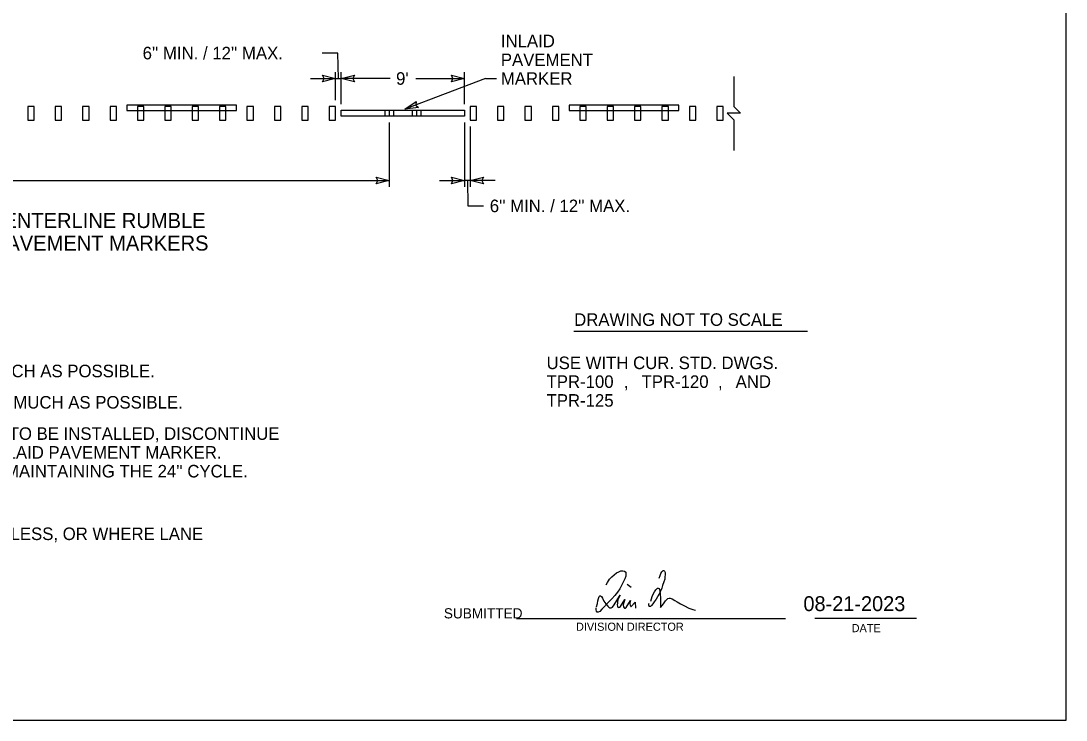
# Model space of a CAD drawing. Extents: x -2 to 1007, y -3 to 1000.
# Drawn here: x 22.17 to 42.37, y -2.82 to 10.69 of the extents above; entities that cross this region are included whole.
import ezdxf

# ---------------------------------------------------------------- set-up
doc = ezdxf.new("R2010")
doc.units = 0
for name, color, linetype in [('BR 2020 Reprint', 7, 'Continuous'), ('Level 1', 7, 'Continuous'), ('SB_STD_SEPIA', 7, 'Continuous'), ('TR 2024 Reprint', 7, 'Continuous')]:
    doc.layers.add(name, color=color, linetype=linetype)

msp = doc.modelspace()

# ---------------------------------------------------------------- linework, layer by layer
at = {"layer": 'Level 1'}
for p, q in [((28.295, 10.064), (27.992, 10.064)), ((28.305, 9.573), (28.295, 10.064)), ((27.765, 9.573), (28.249, 9.573)), ((28.249, 9.154), (28.249, 9.694)), ((28.249, 9.573), (28.36, 9.573)), ((28.36, 9.08), (28.36, 9.694)), ((29.302, 9.573), (28.36, 9.573)), ((29.799, 9.573), (30.741, 9.573)), ((30.741, 9.08), (30.741, 9.694)), ((31.147, 9.575), (31.358, 9.575)), ((35.946, 9.61), (35.946, 9.03)), ((29.201, 8.959), (29.201, 8.901)), ((29.201, 8.901), (29.201, 8.843)), ((29.286, 8.959), (29.286, 8.843)), ((29.371, 8.959), (29.371, 8.843)), ((29.73, 8.959), (29.73, 8.843)), ((29.815, 8.959), (29.815, 8.843)), ((29.9, 8.959), (29.9, 8.843)), ((29.286, 8.722), (29.286, 7.482)), ((30.741, 8.722), (30.741, 7.482)), ((30.852, 8.648), (30.852, 7.482)), ((21.165, 7.603), (29.286, 7.603)), ((30.257, 7.603), (30.741, 7.603)), ((30.852, 7.603), (30.741, 7.603)), ((30.797, 7.603), (30.806, 7.112)), ((31.336, 7.603), (30.852, 7.603)), ((30.806, 7.112), (31.109, 7.112))]:
    msp.add_line(p, q, dxfattribs=at)
for points in [[(-1.635, -2.824), (42.365, -2.824), (42.365, 23.877), (-1.635, 23.877)], [(28.249, 9.573), (27.995, 9.509), (28.027, 9.573), (27.995, 9.636)], [(28.36, 9.573), (28.614, 9.636), (28.582, 9.573), (28.614, 9.509)], [(30.741, 9.573), (30.487, 9.509), (30.519, 9.573), (30.487, 9.636)], [(29.591, 8.98), (29.806, 9.13), (29.799, 9.06), (29.851, 9.012)], [(22.304, 8.769), (22.428, 8.769), (22.428, 9.033), (22.304, 9.033)], [(22.833, 8.769), (22.957, 8.769), (22.957, 9.033), (22.833, 9.033)], [(23.363, 8.769), (23.486, 8.769), (23.486, 9.033), (23.363, 9.033)], [(23.892, 8.769), (24.015, 8.769), (24.015, 9.033), (23.892, 9.033)], [(24.218, 8.954), (26.335, 8.954), (26.335, 9.06), (24.218, 9.06)], [(24.421, 8.769), (24.545, 8.769), (24.545, 9.033), (24.421, 9.033)], [(24.95, 8.769), (25.074, 8.769), (25.074, 9.033), (24.95, 9.033)], [(25.48, 8.769), (25.603, 8.769), (25.603, 9.033), (25.48, 9.033)], [(26.009, 8.769), (26.132, 8.769), (26.132, 9.033), (26.009, 9.033)], [(26.538, 8.769), (26.662, 8.769), (26.662, 9.033), (26.538, 9.033)], [(27.067, 8.769), (27.191, 8.769), (27.191, 9.033), (27.067, 9.033)], [(27.597, 8.769), (27.72, 8.769), (27.72, 9.033), (27.597, 9.033)], [(28.126, 8.769), (28.249, 8.769), (28.249, 9.033), (28.126, 9.033)], [(30.852, 8.769), (30.975, 8.769), (30.975, 9.033), (30.852, 9.033)], [(31.381, 8.769), (31.504, 8.769), (31.504, 9.033), (31.381, 9.033)], [(31.91, 8.769), (32.034, 8.769), (32.034, 9.033), (31.91, 9.033)], [(32.439, 8.769), (32.563, 8.769), (32.563, 9.033), (32.439, 9.033)], [(32.766, 8.954), (34.883, 8.954), (34.883, 9.06), (32.766, 9.06)], [(32.969, 8.769), (33.092, 8.769), (33.092, 9.033), (32.969, 9.033)], [(33.498, 8.769), (33.621, 8.769), (33.621, 9.033), (33.498, 9.033)], [(34.027, 8.769), (34.151, 8.769), (34.151, 9.033), (34.027, 9.033)], [(34.556, 8.769), (34.68, 8.769), (34.68, 9.033), (34.556, 9.033)], [(35.086, 8.769), (35.209, 8.769), (35.209, 9.033), (35.086, 9.033)], [(35.615, 8.769), (35.738, 8.769), (35.738, 9.033), (35.615, 9.033)], [(29.286, 7.603), (29.032, 7.539), (29.064, 7.603), (29.032, 7.667)], [(30.741, 7.603), (30.487, 7.539), (30.519, 7.603), (30.487, 7.667)], [(30.852, 7.603), (31.106, 7.667), (31.074, 7.603), (31.106, 7.539)]]:
    msp.add_lwpolyline(points, close=True, dxfattribs=at)
for points in [[(31.147, 9.575), (29.591, 8.98)], [(35.946, 9.245), (35.946, 9.03), (36.075, 8.901), (35.817, 8.901), (35.946, 8.773), (35.946, 8.182)], [(28.36, 8.959), (30.741, 8.959), (30.741, 8.843), (28.36, 8.843), (28.36, 8.901), (28.36, 8.959)], [(32.854, 4.689), (37.366, 4.689)]]:
    msp.add_lwpolyline(points, dxfattribs=at)
at = {"layer": 'SB_STD_SEPIA'}
for p, q in [((31.745, -0.861), (36.943, -0.861)), ((39.477, -0.861), (37.508, -0.861))]:
    msp.add_line(p, q, dxfattribs=at)
at = {"layer": 'TR 2024 Reprint'}
msp.add_line((33.884, -0.195), (33.959, -0.255), dxfattribs=at)
for points in [[(33.478, -0.207), (33.504, -0.166), (33.545, -0.103), (33.587, -0.055), (33.633, -0.018), (33.678, 0.019), (33.725, 0.044), (33.765, 0.06), (33.799, 0.063), (33.835, 0.057), (33.858, 0.034), (33.86, 0.001), (33.858, -0.04), (33.838, -0.095), (33.808, -0.156), (33.768, -0.237), (33.743, -0.288), (33.699, -0.355), (33.645, -0.417), (33.591, -0.478), (33.494, -0.579), (33.434, -0.64), (33.394, -0.682), (33.354, -0.723), (33.321, -0.737), (33.302, -0.737), (33.291, -0.72), (33.287, -0.695), (33.283, -0.657)], [(34.505, -0.08), (34.523, -0.028), (34.537, 0.012), (34.551, 0.039), (34.564, 0.057), (34.582, 0.066), (34.594, 0.065), (34.605, 0.054), (34.617, 0.027), (34.619, -0.01), (34.615, -0.061), (34.609, -0.099), (34.594, -0.155), (34.569, -0.223), (34.552, -0.273), (34.522, -0.346), (34.499, -0.394), (34.473, -0.44), (34.443, -0.487), (34.409, -0.539), (34.379, -0.579), (34.355, -0.612), (34.336, -0.629), (34.326, -0.63), (34.312, -0.632), (34.307, -0.621), (34.304, -0.603), (34.304, -0.578), (34.309, -0.565)], [(34.343, -0.523), (34.353, -0.482), (34.369, -0.437), (34.389, -0.389), (34.411, -0.346), (34.439, -0.305), (34.457, -0.286), (34.471, -0.276), (34.486, -0.274), (34.5, -0.284), (34.511, -0.3), (34.524, -0.372), (34.529, -0.487), (34.53, -0.583), (34.53, -0.645), (34.564, -0.602), (34.597, -0.555), (34.623, -0.519), (34.651, -0.492), (34.672, -0.472), (34.694, -0.465), (34.717, -0.465), (34.755, -0.479), (34.804, -0.51), (34.853, -0.54), (34.916, -0.579), (34.989, -0.619), (35.075, -0.66), (35.15, -0.689), (35.206, -0.702)], [(33.292, -0.637), (33.308, -0.572), (33.32, -0.517), (33.33, -0.476), (33.342, -0.438), (33.355, -0.423), (33.366, -0.422), (33.386, -0.435), (33.406, -0.471), (33.434, -0.523), (33.471, -0.578), (33.511, -0.62), (33.532, -0.643), (33.548, -0.652), (33.572, -0.657), (33.587, -0.651), (33.6, -0.639), (33.633, -0.595), (33.738, -0.427), (33.75, -0.407), (33.704, -0.498), (33.698, -0.529), (33.696, -0.564), (33.693, -0.598), (33.696, -0.623), (33.704, -0.64), (33.717, -0.646), (33.736, -0.642), (33.753, -0.628), (33.84, -0.491), (33.813, -0.568), (33.81, -0.604), (33.813, -0.635), (33.826, -0.656), (33.835, -0.661), (33.853, -0.661), (33.866, -0.646), (33.949, -0.511), (33.939, -0.555), (33.938, -0.58), (33.943, -0.601), (33.954, -0.629), (33.964, -0.63), (34.036, -0.544), (34.043, -0.664)]]:
    msp.add_lwpolyline(points, dxfattribs=at)

# ---------------------------------------------------------------- texts
at = {"layer": 'BR 2020 Reprint'}
msp.add_text('08-21-2023', height=0.2878, dxfattribs=at).set_placement((37.29, -0.718))
at = {"layer": 'Level 1'}
for s, height, p in [('INLAID', 0.242, (31.444, 10.177)), ("6'' MIN. / 12'' MAX.", 0.242, (24.522, 9.943)), ('PAVEMENT', 0.242, (31.444, 9.814)), ("9'", 0.242, (29.419, 9.452)), ('MARKER', 0.242, (31.444, 9.451)), ("6'' MIN. / 12'' MAX.", 0.242, (31.23, 6.991)), ('GAP DETAILS FOR INSTALLATION OF CENTERLINE RUMBLE', 0.2904, (14.453, 6.684)), ('STRIPS IN CONJUNCTION WITH INLAID PAVEMENT MARKERS', 0.2904, (14.23, 6.248)), ('DRAWING NOT TO SCALE', 0.242, (32.86, 4.794)), ('DISTANCES SHOWN ARE APPROXIMATE. MAINTAIN RUMBLE STRIP DIMENSIONS AND SPACING AS MUCH AS POSSIBLE.', 0.242, (5.841, 3.801)), ('USE WITH CUR. STD. DWGS.', 0.242, (32.327, 3.958)), ('TPR-100', 0.242, (32.327, 3.595)), ('TPR-120', 0.242, (34.163, 3.595)), ('AND', 0.242, (35.98, 3.595)), ('CENTERLINE RUMBLE STRIPS SHALL BE INSTALLED IN LINE WITH THE CENTER OF THE ROADWAY AS MUCH AS POSSIBLE.', 0.242, (5.841, 3.196)), ('TPR-125', 0.242, (32.327, 3.232)), (',', 0.242, (33.822, 3.595)), (',', 0.242, (35.639, 3.595)), ('FOR ROADWAYS WHERE BOTH INLAID PAVEMENT MARKERS AND CENTERLINE RUMBLE STRIPS ARE TO BE INSTALLED, DISCONTINUE', 0.242, (5.841, 2.591)), ("THE CENTERLINE RUMBLE STRIPS 6'' MIN. / 12'' MAX. BEFORE AND AFTER THE GROOVE FOR EACH INLAID PAVEMENT MARKER.", 0.242, (5.841, 2.228)), ("INSTALL AS MANY RUMBLE STRIPS AS POSSIBLE BETWEEN ADJACENT PAVEMENT MARKERS WHILE MAINTAINING THE 24'' CYCLE.", 0.242, (5.841, 1.865)), ('CENTERLINE RUMBLE STRIPS SHOULD BE OMITTED WHERE THE POSTED SPEED LIMIT IS 45 MPH OR LESS, OR WHERE LANE', 0.242, (5.841, 0.655))]:
    msp.add_text(s, height=height, dxfattribs=at).set_placement(p)
at = {"layer": 'SB_STD_SEPIA'}
for s, height, p in [('SUBMITTED', 0.1968, (30.342, -0.859)), ('DIVISION DIRECTOR', 0.15746, (32.895, -1.098)), ('DATE', 0.1575, (38.222, -1.125))]:
    msp.add_text(s, height=height, dxfattribs=at).set_placement(p)

doc.saveas('drawing.dxf')
